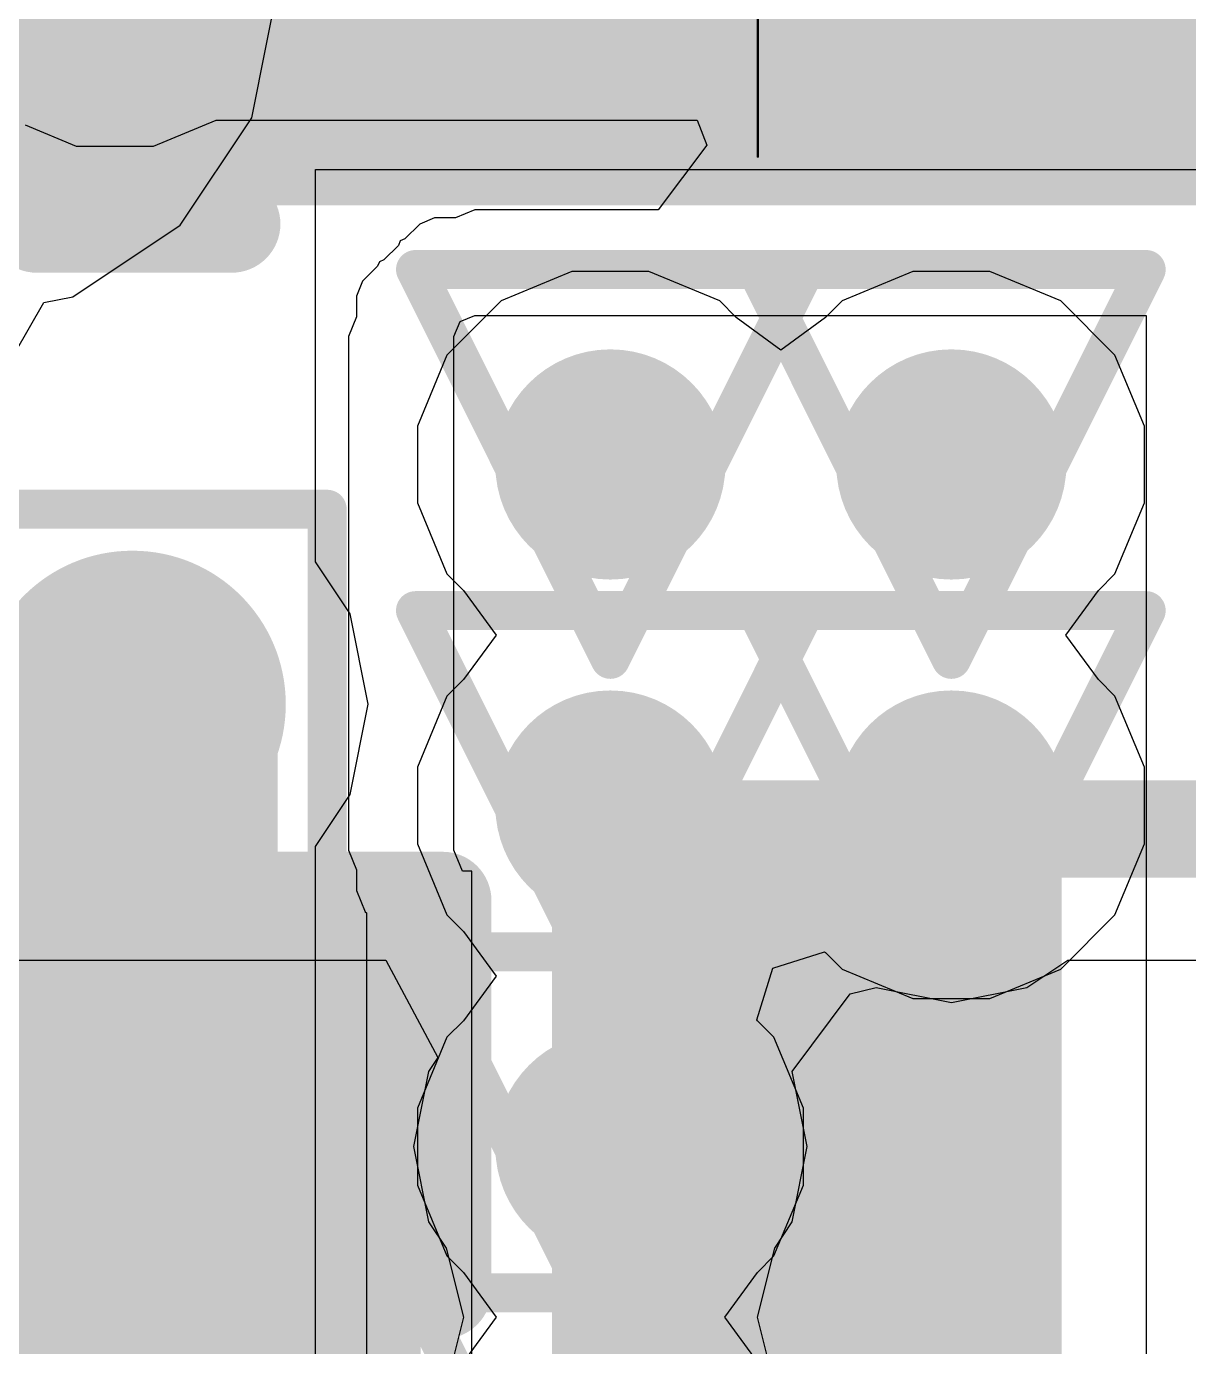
# Model space of a CAD drawing. Header units: inches. Extents: x -6 to 283, y -12 to 154.
# Drawn here: x 39.696 to 41.211, y 12.75 to 14.47 of the extents above; entities that cross this region are included whole.
import ezdxf

# ---------------------------------------------------------------- set-up
doc = ezdxf.new("R2010")
doc.units = ezdxf.units.IN
for name, color, linetype in [('Bottom Layer', 5, 'Continuous'), ('Bottom Overlay', 54, 'Continuous'), ('Bottom Paste', 16, 'Continuous'), ('Bottom Solder', 6, 'Continuous'), ('Drill Drawing', 1, 'Continuous'), ('GND-1', 16, 'Continuous'), ('GND-2', 90, 'Continuous'), ('GND-3', 216, 'Continuous'), ('GND-4', 54, 'Continuous'), ('PWR-1', 156, 'Continuous'), ('PWR-2', 130, 'Continuous'), ('Signal L1', 76, 'Continuous'), ('Signal L2', 6, 'Continuous'), ('Top Layer', 1, 'Continuous'), ('Via Holes', 16, 'Continuous')]:
    doc.layers.add(name, color=color, linetype=linetype)

# ---------------------------------------------------------------- blocks, each defined once
blk = doc.blocks.new('R___0402_B_14')
at = {"layer": 'Bottom Layer'}
for points in [[(-0.2413, 0.3175), (-0.2413, -0.3175), (-0.6985, -0.3175), (-0.6985, 0.3175)], [(0.6985, 0.3175), (0.6985, -0.3175), (0.2413, -0.3175), (0.2413, 0.3175)]]:
    blk.add_hatch(color=5, dxfattribs=at).paths.add_polyline_path(points)
at = {"layer": 'Bottom Paste'}
for points in [[(-0.2413, 0.3175), (-0.2413, -0.3175), (-0.6985, -0.3175), (-0.6985, 0.3175)], [(0.6985, 0.3175), (0.6985, -0.3175), (0.2413, -0.3175), (0.2413, 0.3175)]]:
    blk.add_hatch(color=16, dxfattribs=at).paths.add_polyline_path(points)
at = {"layer": 'Bottom Solder'}
for points in [[(-0.1863, 0.3725), (-0.1863, -0.3725), (-0.7535, -0.3725), (-0.7535, 0.3725)], [(0.7535, 0.3725), (0.7535, -0.3725), (0.1863, -0.3725), (0.1863, 0.3725)]]:
    blk.add_hatch(color=6, dxfattribs=at).paths.add_polyline_path(points)
at = {"layer": 'Bottom Overlay'}
for points in [[(-0.7874, 0.4064, 0.127, 0.127, 0), (-0.7874, -0.4064, 0.127, 0.127, 0)], [(-0.7874, 0.4064, 0.127, 0.127, 0), (0.7874, 0.4064, 0.127, 0.127, 0)], [(0.7874, 0.4064, 0.127, 0.127, 0), (0.7874, -0.4064, 0.127, 0.127, 0)], [(-0.8128, 0.4318, 0.00323, 0.00323, 0), (0.8128, 0.4318, 0.00323, 0.00323, 0)], [(-0.7874, -0.4064, 0.127, 0.127, 0), (0.7874, -0.4064, 0.127, 0.127, 0)]]:
    blk.add_lwpolyline(points, format="xyseb", dxfattribs=at)
for points in [[(-0.8191, 0.4064, 0.0635, 0.0635, 1), (-0.7556, 0.4064, 0.0635, 0.0635, 1)], [(-0.8191, 0.4064, 0.0635, 0.0635, 1), (-0.7556, 0.4064, 0.0635, 0.0635, 1)], [(0.7556, 0.4064, 0.0635, 0.0635, 1), (0.8191, 0.4064, 0.0635, 0.0635, 1)], [(0.7556, 0.4064, 0.0635, 0.0635, 1), (0.8191, 0.4064, 0.0635, 0.0635, 1)], [(-0.8136, 0.4318, 0.00161, 0.00161, 1), (-0.812, 0.4318, 0.00161, 0.00161, 1)], [(0.812, 0.4318, 0.00161, 0.00161, 1), (0.8136, 0.4318, 0.00161, 0.00161, 1)], [(-0.8191, -0.4064, 0.0635, 0.0635, 1), (-0.7556, -0.4064, 0.0635, 0.0635, 1)], [(-0.8191, -0.4064, 0.0635, 0.0635, 1), (-0.7556, -0.4064, 0.0635, 0.0635, 1)], [(0.7556, -0.4064, 0.0635, 0.0635, 1), (0.8191, -0.4064, 0.0635, 0.0635, 1)], [(0.7556, -0.4064, 0.0635, 0.0635, 1), (0.8191, -0.4064, 0.0635, 0.0635, 1)]]:
    blk.add_lwpolyline(points, format="xyseb", close=True, dxfattribs=at)
blk = doc.blocks.new('CSP1_56_1_96_20_B_54')
at = {"layer": 'Bottom Layer'}
h = blk.add_hatch(color=5, dxfattribs=at)
edge = h.paths.add_edge_path()
edge.add_arc((-0.6, -0.8), 0.127, 0, 360)
at = {"layer": 'Bottom Paste'}
h = blk.add_hatch(color=16, dxfattribs=at)
edge = h.paths.add_edge_path()
edge.add_arc((-0.6, -0.8), 0.127, 0, 360)
at = {"layer": 'Bottom Solder'}
h = blk.add_hatch(color=6, dxfattribs=at)
edge = h.paths.add_edge_path()
edge.add_arc((-0.6, -0.8), 0.182, 0, 360)
at = {"layer": 'Bottom Overlay'}
for points in [[(-0.9556, -0.6984, 0.127, 0.127, 0), (-0.8286, -0.8254, 0.127, 0.127, 0)], [(-0.9556, -0.6984, 0.127, 0.127, 0), (-0.9556, -0.9524, 0.127, 0.127, 0)], [(-0.8286, -0.8254, 0.127, 0.127, 0), (-0.9556, -0.9524, 0.127, 0.127, 0)], [(-0.7874, -1.0414, 0.127, 0.127, 0), (0.8382, -1.0414, 0.127, 0.127, 0)]]:
    blk.add_lwpolyline(points, format="xyseb", dxfattribs=at)
for points in [[(-0.9873, -0.6984, 0.0635, 0.0635, 1), (-0.9238, -0.6984, 0.0635, 0.0635, 1)], [(-0.9873, -0.6984, 0.0635, 0.0635, 1), (-0.9238, -0.6984, 0.0635, 0.0635, 1)], [(-0.8603, -0.8254, 0.0635, 0.0635, 1), (-0.7968, -0.8254, 0.0635, 0.0635, 1)], [(-0.8603, -0.8254, 0.0635, 0.0635, 1), (-0.7968, -0.8254, 0.0635, 0.0635, 1)], [(-0.9873, -0.9524, 0.0635, 0.0635, 1), (-0.9238, -0.9524, 0.0635, 0.0635, 1)], [(-0.9873, -0.9524, 0.0635, 0.0635, 1), (-0.9238, -0.9524, 0.0635, 0.0635, 1)], [(-0.8191, -1.0414, 0.0635, 0.0635, 1), (-0.7556, -1.0414, 0.0635, 0.0635, 1)]]:
    blk.add_lwpolyline(points, format="xyseb", close=True, dxfattribs=at)
blk = doc.blocks.new('R___0402_B_154')
at = {"layer": 'Bottom Layer'}
for points in [[(-0.2413, 0.3175), (-0.2413, -0.3175), (-0.6985, -0.3175), (-0.6985, 0.3175)], [(0.6985, 0.3175), (0.6985, -0.3175), (0.2413, -0.3175), (0.2413, 0.3175)]]:
    blk.add_hatch(color=5, dxfattribs=at).paths.add_polyline_path(points)
at = {"layer": 'Bottom Paste'}
for points in [[(-0.2413, 0.3175), (-0.2413, -0.3175), (-0.6985, -0.3175), (-0.6985, 0.3175)], [(0.6985, 0.3175), (0.6985, -0.3175), (0.2413, -0.3175), (0.2413, 0.3175)]]:
    blk.add_hatch(color=16, dxfattribs=at).paths.add_polyline_path(points)
at = {"layer": 'Bottom Solder'}
for points in [[(-0.1863, 0.3725), (-0.1863, -0.3725), (-0.7535, -0.3725), (-0.7535, 0.3725)], [(0.7535, 0.3725), (0.7535, -0.3725), (0.1863, -0.3725), (0.1863, 0.3725)]]:
    blk.add_hatch(color=6, dxfattribs=at).paths.add_polyline_path(points)
at = {"layer": 'Bottom Overlay'}
for points in [[(-0.7874, 0.4064, 0.127, 0.127, 0), (-0.7874, -0.4064, 0.127, 0.127, 0)], [(0.7874, 0.4064, 0.127, 0.127, 0), (-0.7874, 0.4064, 0.127, 0.127, 0)], [(0.7874, 0.4064, 0.127, 0.127, 0), (0.7874, -0.4064, 0.127, 0.127, 0)], [(0.8128, 0.4318, 0.00323, 0.00323, 0), (-0.8128, 0.4318, 0.00323, 0.00323, 0)], [(0.7874, -0.4064, 0.127, 0.127, 0), (-0.7874, -0.4064, 0.127, 0.127, 0)]]:
    blk.add_lwpolyline(points, format="xyseb", dxfattribs=at)
for points in [[(-0.8191, 0.4064, 0.0635, 0.0635, 1), (-0.7556, 0.4064, 0.0635, 0.0635, 1)], [(-0.8191, 0.4064, 0.0635, 0.0635, 1), (-0.7556, 0.4064, 0.0635, 0.0635, 1)], [(0.7556, 0.4064, 0.0635, 0.0635, 1), (0.8191, 0.4064, 0.0635, 0.0635, 1)], [(0.7556, 0.4064, 0.0635, 0.0635, 1), (0.8191, 0.4064, 0.0635, 0.0635, 1)], [(-0.8136, 0.4318, 0.00161, 0.00161, 1), (-0.812, 0.4318, 0.00161, 0.00161, 1)], [(0.812, 0.4318, 0.00161, 0.00161, 1), (0.8136, 0.4318, 0.00161, 0.00161, 1)], [(-0.8191, -0.4064, 0.0635, 0.0635, 1), (-0.7556, -0.4064, 0.0635, 0.0635, 1)], [(-0.8191, -0.4064, 0.0635, 0.0635, 1), (-0.7556, -0.4064, 0.0635, 0.0635, 1)], [(0.7556, -0.4064, 0.0635, 0.0635, 1), (0.8191, -0.4064, 0.0635, 0.0635, 1)], [(0.7556, -0.4064, 0.0635, 0.0635, 1), (0.8191, -0.4064, 0.0635, 0.0635, 1)]]:
    blk.add_lwpolyline(points, format="xyseb", close=True, dxfattribs=at)
blk = doc.blocks.new('C___0402_B_379')
at = {"layer": 'Bottom Layer'}
for points in [[(-0.2413, 0.3175), (-0.2413, -0.3175), (-0.6985, -0.3175), (-0.6985, 0.3175)], [(0.6985, 0.3175), (0.6985, -0.3175), (0.2413, -0.3175), (0.2413, 0.3175)]]:
    blk.add_hatch(color=5, dxfattribs=at).paths.add_polyline_path(points)
at = {"layer": 'Bottom Paste'}
for points in [[(-0.2413, 0.3175), (-0.2413, -0.3175), (-0.6985, -0.3175), (-0.6985, 0.3175)], [(0.6985, 0.3175), (0.6985, -0.3175), (0.2413, -0.3175), (0.2413, 0.3175)]]:
    blk.add_hatch(color=16, dxfattribs=at).paths.add_polyline_path(points)
at = {"layer": 'Bottom Solder'}
for points in [[(-0.1813, 0.3775), (-0.1813, -0.3775), (-0.7585, -0.3775), (-0.7585, 0.3775)], [(0.7585, 0.3775), (0.7585, -0.3775), (0.1813, -0.3775), (0.1813, 0.3775)]]:
    blk.add_hatch(color=6, dxfattribs=at).paths.add_polyline_path(points)
at = {"layer": 'Bottom Overlay'}
for points in [[(-0.7874, -0.4064, 0.127, 0.127, 0), (-0.7874, 0.4064, 0.127, 0.127, 0)], [(-0.2794, 0.4064, 0.127, 0.127, 0), (-0.7874, 0.4064, 0.127, 0.127, 0)], [(0.7874, 0.4064, 0.127, 0.127, 0), (0.2794, 0.4064, 0.127, 0.127, 0)], [(0.7874, -0.4064, 0.127, 0.127, 0), (0.7874, 0.4064, 0.127, 0.127, 0)], [(-0.2794, -0.4064, 0.127, 0.127, 0), (-0.7874, -0.4064, 0.127, 0.127, 0)], [(0.7874, -0.4064, 0.127, 0.127, 0), (0.2794, -0.4064, 0.127, 0.127, 0)]]:
    blk.add_lwpolyline(points, format="xyseb", dxfattribs=at)
for points in [[(-0.8191, 0.4064, 0.0635, 0.0635, 1), (-0.7556, 0.4064, 0.0635, 0.0635, 1)], [(-0.8191, 0.4064, 0.0635, 0.0635, 1), (-0.7556, 0.4064, 0.0635, 0.0635, 1)], [(-0.3111, 0.4064, 0.0635, 0.0635, 1), (-0.2477, 0.4064, 0.0635, 0.0635, 1)], [(0.2477, 0.4064, 0.0635, 0.0635, 1), (0.3111, 0.4064, 0.0635, 0.0635, 1)], [(0.7556, 0.4064, 0.0635, 0.0635, 1), (0.8191, 0.4064, 0.0635, 0.0635, 1)], [(0.7556, 0.4064, 0.0635, 0.0635, 1), (0.8191, 0.4064, 0.0635, 0.0635, 1)], [(-0.8191, -0.4064, 0.0635, 0.0635, 1), (-0.7556, -0.4064, 0.0635, 0.0635, 1)], [(-0.8191, -0.4064, 0.0635, 0.0635, 1), (-0.7556, -0.4064, 0.0635, 0.0635, 1)], [(-0.3111, -0.4064, 0.0635, 0.0635, 1), (-0.2477, -0.4064, 0.0635, 0.0635, 1)], [(0.2477, -0.4064, 0.0635, 0.0635, 1), (0.3111, -0.4064, 0.0635, 0.0635, 1)], [(0.7556, -0.4064, 0.0635, 0.0635, 1), (0.8191, -0.4064, 0.0635, 0.0635, 1)], [(0.7556, -0.4064, 0.0635, 0.0635, 1), (0.8191, -0.4064, 0.0635, 0.0635, 1)]]:
    blk.add_lwpolyline(points, format="xyseb", close=True, dxfattribs=at)

msp = doc.modelspace()

# ---------------------------------------------------------------- hatches: boundary and pattern name
at = {"layer": 'Bottom Layer'}
h = msp.add_hatch(color=5, dxfattribs=at)
edge = h.paths.add_edge_path()
edge.add_arc((40.4568, 13.8996), 0.15, 0, 360)
h = msp.add_hatch(color=5, dxfattribs=at)
edge = h.paths.add_edge_path()
edge.add_arc((40.9013, 13.8996), 0.15, 0, 360)
h = msp.add_hatch(color=5, dxfattribs=at)
edge = h.paths.add_edge_path()
edge.add_arc((39.8337, 13.5872), 0.2, 0, 360)
h = msp.add_hatch(color=5, dxfattribs=at)
edge = h.paths.add_edge_path()
edge.add_arc((40.4568, 13.4551), 0.15, 0, 360)
h = msp.add_hatch(color=5, dxfattribs=at)
edge = h.paths.add_edge_path()
edge.add_arc((40.9013, 13.4551), 0.15, 0, 360)
h = msp.add_hatch(color=5, dxfattribs=at)
edge = h.paths.add_edge_path()
edge.add_arc((40.4568, 13.0106), 0.15, 0, 360)
at = {"layer": 'GND-1'}
h = msp.add_hatch(color=16, dxfattribs=at)
edge = h.paths.add_edge_path()
edge.add_arc((40.4568, 13.8996), 0.15, 0, 360)
h = msp.add_hatch(color=16, dxfattribs=at)
edge = h.paths.add_edge_path()
edge.add_arc((40.9013, 13.8996), 0.15, 0, 360)
h = msp.add_hatch(color=16, dxfattribs=at)
edge = h.paths.add_edge_path()
edge.add_arc((39.8337, 13.5872), 0.2, 0, 360)
h = msp.add_hatch(color=16, dxfattribs=at)
edge = h.paths.add_edge_path()
edge.add_arc((40.4568, 13.4551), 0.15, 0, 360)
h = msp.add_hatch(color=16, dxfattribs=at)
edge = h.paths.add_edge_path()
edge.add_arc((40.9013, 13.4551), 0.15, 0, 360)
h = msp.add_hatch(color=16, dxfattribs=at)
edge = h.paths.add_edge_path()
edge.add_arc((40.4568, 13.0106), 0.15, 0, 360)
at = {"layer": 'GND-2'}
h = msp.add_hatch(color=90, dxfattribs=at)
edge = h.paths.add_edge_path()
edge.add_arc((40.4568, 13.8996), 0.15, 0, 360)
h = msp.add_hatch(color=90, dxfattribs=at)
edge = h.paths.add_edge_path()
edge.add_arc((40.9013, 13.8996), 0.15, 0, 360)
h = msp.add_hatch(color=90, dxfattribs=at)
edge = h.paths.add_edge_path()
edge.add_arc((39.8337, 13.5872), 0.2, 0, 360)
h = msp.add_hatch(color=90, dxfattribs=at)
edge = h.paths.add_edge_path()
edge.add_arc((40.4568, 13.4551), 0.15, 0, 360)
h = msp.add_hatch(color=90, dxfattribs=at)
edge = h.paths.add_edge_path()
edge.add_arc((40.9013, 13.4551), 0.15, 0, 360)
h = msp.add_hatch(color=90, dxfattribs=at)
edge = h.paths.add_edge_path()
edge.add_arc((40.4568, 13.0106), 0.15, 0, 360)
at = {"layer": 'GND-3'}
h = msp.add_hatch(color=216, dxfattribs=at)
edge = h.paths.add_edge_path()
edge.add_arc((40.4568, 13.8996), 0.15, 0, 360)
h = msp.add_hatch(color=216, dxfattribs=at)
edge = h.paths.add_edge_path()
edge.add_arc((40.9013, 13.8996), 0.15, 0, 360)
h = msp.add_hatch(color=216, dxfattribs=at)
edge = h.paths.add_edge_path()
edge.add_arc((39.8337, 13.5872), 0.2, 0, 360)
h = msp.add_hatch(color=216, dxfattribs=at)
edge = h.paths.add_edge_path()
edge.add_arc((40.4568, 13.4551), 0.15, 0, 360)
h = msp.add_hatch(color=216, dxfattribs=at)
edge = h.paths.add_edge_path()
edge.add_arc((40.9013, 13.4551), 0.15, 0, 360)
h = msp.add_hatch(color=216, dxfattribs=at)
edge = h.paths.add_edge_path()
edge.add_arc((40.4568, 13.0106), 0.15, 0, 360)
at = {"layer": 'GND-4'}
h = msp.add_hatch(color=54, dxfattribs=at)
edge = h.paths.add_edge_path()
edge.add_arc((40.4568, 13.8996), 0.15, 0, 360)
h = msp.add_hatch(color=54, dxfattribs=at)
edge = h.paths.add_edge_path()
edge.add_arc((40.9013, 13.8996), 0.15, 0, 360)
h = msp.add_hatch(color=54, dxfattribs=at)
edge = h.paths.add_edge_path()
edge.add_arc((39.8337, 13.5872), 0.2, 0, 360)
h = msp.add_hatch(color=54, dxfattribs=at)
edge = h.paths.add_edge_path()
edge.add_arc((40.4568, 13.4551), 0.15, 0, 360)
h = msp.add_hatch(color=54, dxfattribs=at)
edge = h.paths.add_edge_path()
edge.add_arc((40.9013, 13.4551), 0.15, 0, 360)
h = msp.add_hatch(color=54, dxfattribs=at)
edge = h.paths.add_edge_path()
edge.add_arc((40.4568, 13.0106), 0.15, 0, 360)
at = {"layer": 'PWR-1'}
h = msp.add_hatch(color=156, dxfattribs=at)
edge = h.paths.add_edge_path()
edge.add_arc((40.4568, 13.8996), 0.15, 0, 360)
h = msp.add_hatch(color=156, dxfattribs=at)
edge = h.paths.add_edge_path()
edge.add_arc((40.9013, 13.8996), 0.15, 0, 360)
h = msp.add_hatch(color=156, dxfattribs=at)
edge = h.paths.add_edge_path()
edge.add_arc((39.8337, 13.5872), 0.2, 0, 360)
h = msp.add_hatch(color=156, dxfattribs=at)
edge = h.paths.add_edge_path()
edge.add_arc((40.4568, 13.4551), 0.15, 0, 360)
h = msp.add_hatch(color=156, dxfattribs=at)
edge = h.paths.add_edge_path()
edge.add_arc((40.9013, 13.4551), 0.15, 0, 360)
h = msp.add_hatch(color=156, dxfattribs=at)
edge = h.paths.add_edge_path()
edge.add_arc((40.4568, 13.0106), 0.15, 0, 360)
at = {"layer": 'PWR-2'}
h = msp.add_hatch(color=130, dxfattribs=at)
edge = h.paths.add_edge_path()
edge.add_arc((40.4568, 13.8996), 0.15, 0, 360)
h = msp.add_hatch(color=130, dxfattribs=at)
edge = h.paths.add_edge_path()
edge.add_arc((40.9013, 13.8996), 0.15, 0, 360)
h = msp.add_hatch(color=130, dxfattribs=at)
edge = h.paths.add_edge_path()
edge.add_arc((39.8337, 13.5872), 0.2, 0, 360)
h = msp.add_hatch(color=130, dxfattribs=at)
edge = h.paths.add_edge_path()
edge.add_arc((40.4568, 13.4551), 0.15, 0, 360)
h = msp.add_hatch(color=130, dxfattribs=at)
edge = h.paths.add_edge_path()
edge.add_arc((40.9013, 13.4551), 0.15, 0, 360)
h = msp.add_hatch(color=130, dxfattribs=at)
edge = h.paths.add_edge_path()
edge.add_arc((40.4568, 13.0106), 0.15, 0, 360)
at = {"layer": 'Signal L1'}
h = msp.add_hatch(color=76, dxfattribs=at)
edge = h.paths.add_edge_path()
edge.add_arc((40.4568, 13.8996), 0.15, 0, 360)
h = msp.add_hatch(color=76, dxfattribs=at)
edge = h.paths.add_edge_path()
edge.add_arc((40.9013, 13.8996), 0.15, 0, 360)
h = msp.add_hatch(color=76, dxfattribs=at)
edge = h.paths.add_edge_path()
edge.add_arc((39.8337, 13.5872), 0.2, 0, 360)
h = msp.add_hatch(color=76, dxfattribs=at)
edge = h.paths.add_edge_path()
edge.add_arc((40.4568, 13.4551), 0.15, 0, 360)
h = msp.add_hatch(color=76, dxfattribs=at)
edge = h.paths.add_edge_path()
edge.add_arc((40.9013, 13.4551), 0.15, 0, 360)
h = msp.add_hatch(color=76, dxfattribs=at)
edge = h.paths.add_edge_path()
edge.add_arc((40.4568, 13.0106), 0.15, 0, 360)
at = {"layer": 'Signal L2'}
h = msp.add_hatch(color=6, dxfattribs=at)
edge = h.paths.add_edge_path()
edge.add_arc((40.4568, 13.8996), 0.15, 0, 360)
h = msp.add_hatch(color=6, dxfattribs=at)
edge = h.paths.add_edge_path()
edge.add_arc((40.9013, 13.8996), 0.15, 0, 360)
h = msp.add_hatch(color=6, dxfattribs=at)
edge = h.paths.add_edge_path()
edge.add_arc((39.8337, 13.5872), 0.2, 0, 360)
h = msp.add_hatch(color=6, dxfattribs=at)
edge = h.paths.add_edge_path()
edge.add_arc((40.4568, 13.4551), 0.15, 0, 360)
h = msp.add_hatch(color=6, dxfattribs=at)
edge = h.paths.add_edge_path()
edge.add_arc((40.9013, 13.4551), 0.15, 0, 360)
h = msp.add_hatch(color=6, dxfattribs=at)
edge = h.paths.add_edge_path()
edge.add_arc((40.4568, 13.0106), 0.15, 0, 360)
at = {"layer": 'Top Layer'}
h = msp.add_hatch(color=1, dxfattribs=at)
edge = h.paths.add_edge_path()
edge.add_arc((40.4568, 13.8996), 0.15, 0, 360)
h = msp.add_hatch(color=1, dxfattribs=at)
edge = h.paths.add_edge_path()
edge.add_arc((40.9013, 13.8996), 0.15, 0, 360)
h = msp.add_hatch(color=1, dxfattribs=at)
edge = h.paths.add_edge_path()
edge.add_arc((39.8337, 13.5872), 0.2, 0, 360)
h = msp.add_hatch(color=1, dxfattribs=at)
edge = h.paths.add_edge_path()
edge.add_arc((40.4568, 13.4551), 0.15, 0, 360)
h = msp.add_hatch(color=1, dxfattribs=at)
edge = h.paths.add_edge_path()
edge.add_arc((40.9013, 13.4551), 0.15, 0, 360)
h = msp.add_hatch(color=1, dxfattribs=at)
edge = h.paths.add_edge_path()
edge.add_arc((40.4568, 13.0106), 0.15, 0, 360)
at = {"layer": 'Via Holes'}
h = msp.add_hatch(color=7, dxfattribs=at)
edge = h.paths.add_edge_path()
edge.add_arc((40.4568, 13.8996), 0.075, 0, 360)
h = msp.add_hatch(color=7, dxfattribs=at)
edge = h.paths.add_edge_path()
edge.add_arc((40.9013, 13.8996), 0.075, 0, 360)
h = msp.add_hatch(color=7, dxfattribs=at)
edge = h.paths.add_edge_path()
edge.add_arc((39.8337, 13.5872), 0.1, 0, 360)
h = msp.add_hatch(color=7, dxfattribs=at)
edge = h.paths.add_edge_path()
edge.add_arc((40.4568, 13.4551), 0.075, 0, 360)
h = msp.add_hatch(color=7, dxfattribs=at)
edge = h.paths.add_edge_path()
edge.add_arc((40.9013, 13.4551), 0.075, 0, 360)
h = msp.add_hatch(color=7, dxfattribs=at)
edge = h.paths.add_edge_path()
edge.add_arc((40.4568, 13.0106), 0.075, 0, 360)

# ---------------------------------------------------------------- linework, layer by layer
at = {"layer": 'Bottom Layer'}
for p, q in [((39.694, 14.342), (39.7603, 14.3145)), ((39.8614, 14.3145), (39.9431, 14.3484)), ((39.9431, 14.3484), (40.5701, 14.3484)), ((40.5701, 14.3484), (40.5824, 14.3155)), ((39.7603, 14.3145), (39.8614, 14.3145)), ((40.5824, 14.3155), (40.519, 14.2313)), ((40.2802, 14.2313), (40.2549, 14.2209)), ((40.519, 14.2313), (40.2802, 14.2313)), ((40.2083, 14.2129), (40.1889, 14.1935)), ((40.2276, 14.2209), (40.2083, 14.2129)), ((40.2083, 14.2129), (40.2083, 14.2129)), ((40.2083, 14.2129), (40.2083, 14.2129)), ((40.2549, 14.2209), (40.2276, 14.2209)), ((40.1805, 14.1851), (40.1616, 14.1662)), ((40.183, 14.1911), (40.1805, 14.1851)), ((40.1889, 14.1935), (40.183, 14.1911)), ((40.1557, 14.1637), (40.1532, 14.1578)), ((40.1616, 14.1662), (40.1557, 14.1637)), ((40.1532, 14.1578), (40.1339, 14.1385)), ((40.1339, 14.1385), (40.1259, 14.1191)), ((40.1339, 14.1385), (40.1339, 14.1385)), ((40.1339, 14.1385), (40.1339, 14.1385)), ((40.1259, 14.1191), (40.1259, 14.0918)), ((40.1259, 14.0918), (40.1154, 14.0665)), ((40.2609, 14.0859), (40.2802, 14.0939)), ((40.2802, 14.0939), (41.1554, 14.0939)), ((41.1554, 14.0939), (41.1554, 11.803)), ((40.2529, 14.0665), (40.2609, 14.0859)), ((40.1154, 14.0665), (40.1154, 13.3968)), ((40.2529, 13.3968), (40.2529, 14.0665)), ((40.1154, 13.3968), (40.1259, 13.3715)), ((40.2642, 13.3695), (40.2529, 13.3968)), ((40.1259, 13.3715), (40.1259, 13.3442)), ((40.2764, 13.3695), (40.2642, 13.3695)), ((40.2764, 12.6583), (40.2764, 13.3695)), ((40.1259, 13.3442), (40.1372, 13.3168)), ((40.1372, 13.3168), (40.1389, 13.3151)), ((40.1389, 13.3151), (40.1389, 12.7126))]:
    msp.add_line(p, q, dxfattribs=at)
msp.add_lwpolyline([(39.8328, 13.0148, 0.381, 0.381, 0), (39.8328, 13.5863, 0.381, 0.381, 0)], format="xyseb", dxfattribs=at)
for points in [[(39.7375, 13.5863, 0.1905, 0.1905, 1), (39.928, 13.5863, 0.1905, 0.1905, 1)], [(39.7375, 13.0148, 0.1905, 0.1905, 1), (39.928, 13.0148, 0.1905, 0.1905, 1)]]:
    msp.add_lwpolyline(points, format="xyseb", close=True, dxfattribs=at)
at = {"layer": 'Drill Drawing'}
for points in [[(40.2028, 14.1536, 0.0508, 0.0508, 0), (40.7108, 14.1536, 0.0508, 0.0508, 0)], [(40.2028, 14.1536, 0.0508, 0.0508, 0), (40.4568, 13.6456, 0.0508, 0.0508, 0)], [(40.4568, 13.6456, 0.0508, 0.0508, 0), (40.7108, 14.1536, 0.0508, 0.0508, 0)], [(40.6473, 14.1536, 0.0508, 0.0508, 0), (41.1553, 14.1536, 0.0508, 0.0508, 0)], [(40.6473, 14.1536, 0.0508, 0.0508, 0), (40.9013, 13.6456, 0.0508, 0.0508, 0)], [(40.9013, 13.6456, 0.0508, 0.0508, 0), (41.1553, 14.1536, 0.0508, 0.0508, 0)], [(39.5797, 13.8412, 0.0508, 0.0508, 0), (40.0877, 13.8412, 0.0508, 0.0508, 0)], [(40.0877, 13.3332, 0.0508, 0.0508, 0), (40.0877, 13.8412, 0.0508, 0.0508, 0)], [(40.2028, 13.7091, 0.0508, 0.0508, 0), (40.7108, 13.7091, 0.0508, 0.0508, 0)], [(40.2028, 13.7091, 0.0508, 0.0508, 0), (40.4568, 13.2011, 0.0508, 0.0508, 0)], [(40.4568, 13.2011, 0.0508, 0.0508, 0), (40.7108, 13.7091, 0.0508, 0.0508, 0)], [(40.6473, 13.7091, 0.0508, 0.0508, 0), (41.1553, 13.7091, 0.0508, 0.0508, 0)], [(40.6473, 13.7091, 0.0508, 0.0508, 0), (40.9013, 13.2011, 0.0508, 0.0508, 0)], [(40.9013, 13.2011, 0.0508, 0.0508, 0), (41.1553, 13.7091, 0.0508, 0.0508, 0)], [(39.5797, 13.3332, 0.0508, 0.0508, 0), (40.0877, 13.3332, 0.0508, 0.0508, 0)], [(40.2028, 13.2646, 0.0508, 0.0508, 0), (40.7108, 13.2646, 0.0508, 0.0508, 0)], [(40.2028, 13.2646, 0.0508, 0.0508, 0), (40.4568, 12.7566, 0.0508, 0.0508, 0)], [(40.4568, 12.7566, 0.0508, 0.0508, 0), (40.7108, 13.2646, 0.0508, 0.0508, 0)], [(40.2028, 12.8201, 0.0508, 0.0508, 0), (40.7108, 12.8201, 0.0508, 0.0508, 0)], [(40.2028, 12.8201, 0.0508, 0.0508, 0), (40.4568, 12.3121, 0.0508, 0.0508, 0)], [(40.4568, 12.3121, 0.0508, 0.0508, 0), (40.7108, 12.8201, 0.0508, 0.0508, 0)]]:
    msp.add_lwpolyline(points, format="xyseb", dxfattribs=at)
for points in [[(40.1901, 14.1536, 0.0254, 0.0254, 1), (40.2155, 14.1536, 0.0254, 0.0254, 1)], [(40.1901, 14.1536, 0.0254, 0.0254, 1), (40.2155, 14.1536, 0.0254, 0.0254, 1)], [(40.6346, 14.1536, 0.0254, 0.0254, 1), (40.66, 14.1536, 0.0254, 0.0254, 1)], [(40.6346, 14.1536, 0.0254, 0.0254, 1), (40.66, 14.1536, 0.0254, 0.0254, 1)], [(40.6981, 14.1536, 0.0254, 0.0254, 1), (40.7235, 14.1536, 0.0254, 0.0254, 1)], [(40.6981, 14.1536, 0.0254, 0.0254, 1), (40.7235, 14.1536, 0.0254, 0.0254, 1)], [(41.1426, 14.1536, 0.0254, 0.0254, 1), (41.168, 14.1536, 0.0254, 0.0254, 1)], [(41.1426, 14.1536, 0.0254, 0.0254, 1), (41.168, 14.1536, 0.0254, 0.0254, 1)], [(40.075, 13.8412, 0.0254, 0.0254, 1), (40.1004, 13.8412, 0.0254, 0.0254, 1)], [(40.075, 13.8412, 0.0254, 0.0254, 1), (40.1004, 13.8412, 0.0254, 0.0254, 1)], [(40.1901, 13.7091, 0.0254, 0.0254, 1), (40.2155, 13.7091, 0.0254, 0.0254, 1)], [(40.1901, 13.7091, 0.0254, 0.0254, 1), (40.2155, 13.7091, 0.0254, 0.0254, 1)], [(40.6346, 13.7091, 0.0254, 0.0254, 1), (40.66, 13.7091, 0.0254, 0.0254, 1)], [(40.6346, 13.7091, 0.0254, 0.0254, 1), (40.66, 13.7091, 0.0254, 0.0254, 1)], [(40.6981, 13.7091, 0.0254, 0.0254, 1), (40.7235, 13.7091, 0.0254, 0.0254, 1)], [(40.6981, 13.7091, 0.0254, 0.0254, 1), (40.7235, 13.7091, 0.0254, 0.0254, 1)], [(41.1426, 13.7091, 0.0254, 0.0254, 1), (41.168, 13.7091, 0.0254, 0.0254, 1)], [(41.1426, 13.7091, 0.0254, 0.0254, 1), (41.168, 13.7091, 0.0254, 0.0254, 1)], [(40.4441, 13.6456, 0.0254, 0.0254, 1), (40.4695, 13.6456, 0.0254, 0.0254, 1)], [(40.4441, 13.6456, 0.0254, 0.0254, 1), (40.4695, 13.6456, 0.0254, 0.0254, 1)], [(40.8886, 13.6456, 0.0254, 0.0254, 1), (40.914, 13.6456, 0.0254, 0.0254, 1)], [(40.8886, 13.6456, 0.0254, 0.0254, 1), (40.914, 13.6456, 0.0254, 0.0254, 1)], [(40.075, 13.3332, 0.0254, 0.0254, 1), (40.1004, 13.3332, 0.0254, 0.0254, 1)], [(40.075, 13.3332, 0.0254, 0.0254, 1), (40.1004, 13.3332, 0.0254, 0.0254, 1)], [(40.1901, 13.2646, 0.0254, 0.0254, 1), (40.2155, 13.2646, 0.0254, 0.0254, 1)], [(40.1901, 13.2646, 0.0254, 0.0254, 1), (40.2155, 13.2646, 0.0254, 0.0254, 1)], [(40.6981, 13.2646, 0.0254, 0.0254, 1), (40.7235, 13.2646, 0.0254, 0.0254, 1)], [(40.6981, 13.2646, 0.0254, 0.0254, 1), (40.7235, 13.2646, 0.0254, 0.0254, 1)], [(40.4441, 13.2011, 0.0254, 0.0254, 1), (40.4695, 13.2011, 0.0254, 0.0254, 1)], [(40.4441, 13.2011, 0.0254, 0.0254, 1), (40.4695, 13.2011, 0.0254, 0.0254, 1)], [(40.8886, 13.2011, 0.0254, 0.0254, 1), (40.914, 13.2011, 0.0254, 0.0254, 1)], [(40.8886, 13.2011, 0.0254, 0.0254, 1), (40.914, 13.2011, 0.0254, 0.0254, 1)], [(40.1901, 12.8201, 0.0254, 0.0254, 1), (40.2155, 12.8201, 0.0254, 0.0254, 1)], [(40.1901, 12.8201, 0.0254, 0.0254, 1), (40.2155, 12.8201, 0.0254, 0.0254, 1)], [(40.6981, 12.8201, 0.0254, 0.0254, 1), (40.7235, 12.8201, 0.0254, 0.0254, 1)], [(40.6981, 12.8201, 0.0254, 0.0254, 1), (40.7235, 12.8201, 0.0254, 0.0254, 1)], [(40.4441, 12.7566, 0.0254, 0.0254, 1), (40.4695, 12.7566, 0.0254, 0.0254, 1)], [(40.4441, 12.7566, 0.0254, 0.0254, 1), (40.4695, 12.7566, 0.0254, 0.0254, 1)]]:
    msp.add_lwpolyline(points, format="xyseb", close=True, dxfattribs=at)
at = {"layer": 'GND-1'}
for p, q in [((40.4068, 14.1512), (40.3143, 14.1129)), ((40.5069, 14.1512), (40.4068, 14.1512)), ((40.5994, 14.1129), (40.5069, 14.1512)), ((40.8513, 14.1512), (40.7588, 14.1129)), ((40.9514, 14.1512), (40.8513, 14.1512)), ((41.0439, 14.1129), (40.9514, 14.1512)), ((40.3143, 14.1129), (40.2436, 14.0421)), ((40.621, 14.0912), (40.5994, 14.1129)), ((40.7588, 14.1129), (40.7372, 14.0912)), ((41.1146, 14.0421), (41.0439, 14.1129)), ((40.6791, 14.0487), (40.621, 14.0912)), ((40.7372, 14.0912), (40.6791, 14.0487)), ((40.2436, 14.0421), (40.2052, 13.9496)), ((41.1529, 13.9496), (41.1146, 14.0421)), ((40.2052, 13.9496), (40.2052, 13.8495)), ((41.1529, 13.8495), (41.1529, 13.9496)), ((40.2052, 13.8495), (40.2436, 13.7571)), ((41.1146, 13.7571), (41.1529, 13.8495)), ((40.2436, 13.7571), (40.2652, 13.7354)), ((41.093, 13.7354), (41.1146, 13.7571)), ((40.2652, 13.7354), (40.3078, 13.6773)), ((41.0504, 13.6773), (41.093, 13.7354)), ((40.3078, 13.6773), (40.2652, 13.6192)), ((41.093, 13.6192), (41.0504, 13.6773)), ((40.2652, 13.6192), (40.2436, 13.5976)), ((41.1146, 13.5976), (41.093, 13.6192)), ((40.2436, 13.5976), (40.2052, 13.5051)), ((41.1529, 13.5051), (41.1146, 13.5976)), ((40.2052, 13.5051), (40.2052, 13.405)), ((41.1529, 13.405), (41.1529, 13.5051)), ((40.2052, 13.405), (40.2436, 13.3126)), ((41.1146, 13.3126), (41.1529, 13.405)), ((40.2436, 13.3126), (40.2652, 13.2909)), ((41.0439, 13.2418), (41.1146, 13.3126)), ((40.2652, 13.2909), (40.3078, 13.2328)), ((40.6688, 13.2431), (40.736, 13.2643)), ((40.736, 13.2643), (40.7372, 13.2634)), ((40.7372, 13.2634), (40.7588, 13.2418)), ((40.3078, 13.2328), (40.2652, 13.1747)), ((40.6476, 13.1759), (40.6688, 13.2431)), ((40.7588, 13.2418), (40.8513, 13.2035)), ((40.9514, 13.2035), (41.0439, 13.2418)), ((40.8513, 13.2035), (40.9514, 13.2035)), ((40.2652, 13.1747), (40.2436, 13.1531)), ((40.6485, 13.1747), (40.6476, 13.1759)), ((40.6701, 13.1531), (40.6485, 13.1747)), ((40.2436, 13.1531), (40.2052, 13.0606)), ((40.7084, 13.0606), (40.6701, 13.1531)), ((40.2052, 13.0606), (40.2052, 12.9605)), ((40.7084, 12.9605), (40.7084, 13.0606)), ((40.2052, 12.9605), (40.2436, 12.8681)), ((40.6701, 12.8681), (40.7084, 12.9605)), ((40.2436, 12.8681), (40.2652, 12.8464)), ((40.6485, 12.8464), (40.6701, 12.8681)), ((40.2652, 12.8464), (40.3078, 12.7883)), ((40.6059, 12.7883), (40.6485, 12.8464)), ((40.3078, 12.7883), (40.2652, 12.7302)), ((40.6485, 12.7302), (40.6059, 12.7883))]:
    msp.add_line(p, q, dxfattribs=at)
at = {"layer": 'GND-2'}
for p, q in [((40.4068, 14.1512), (40.3143, 14.1129)), ((40.5069, 14.1512), (40.4068, 14.1512)), ((40.5994, 14.1129), (40.5069, 14.1512)), ((40.8513, 14.1512), (40.7588, 14.1129)), ((40.9514, 14.1512), (40.8513, 14.1512)), ((41.0439, 14.1129), (40.9514, 14.1512)), ((40.3143, 14.1129), (40.2436, 14.0421)), ((40.621, 14.0912), (40.5994, 14.1129)), ((40.7588, 14.1129), (40.7372, 14.0912)), ((41.1146, 14.0421), (41.0439, 14.1129)), ((40.6791, 14.0487), (40.621, 14.0912)), ((40.7372, 14.0912), (40.6791, 14.0487)), ((40.2436, 14.0421), (40.2052, 13.9496)), ((41.1529, 13.9496), (41.1146, 14.0421)), ((40.2052, 13.9496), (40.2052, 13.8495)), ((41.1529, 13.8495), (41.1529, 13.9496)), ((40.2052, 13.8495), (40.2436, 13.7571)), ((41.1146, 13.7571), (41.1529, 13.8495)), ((40.2436, 13.7571), (40.2652, 13.7354)), ((41.093, 13.7354), (41.1146, 13.7571)), ((40.2652, 13.7354), (40.3078, 13.6773)), ((41.0504, 13.6773), (41.093, 13.7354)), ((40.3078, 13.6773), (40.2652, 13.6192)), ((41.093, 13.6192), (41.0504, 13.6773)), ((40.2652, 13.6192), (40.2436, 13.5976)), ((41.1146, 13.5976), (41.093, 13.6192)), ((40.2436, 13.5976), (40.2052, 13.5051)), ((41.1529, 13.5051), (41.1146, 13.5976)), ((40.2052, 13.5051), (40.2052, 13.405)), ((41.1529, 13.405), (41.1529, 13.5051)), ((40.2052, 13.405), (40.2436, 13.3126)), ((41.1146, 13.3126), (41.1529, 13.405)), ((40.2436, 13.3126), (40.2652, 13.2909)), ((41.0439, 13.2418), (41.1146, 13.3126)), ((40.2652, 13.2909), (40.3078, 13.2328)), ((40.6688, 13.2431), (40.736, 13.2643)), ((40.736, 13.2643), (40.7372, 13.2634)), ((40.7372, 13.2634), (40.7588, 13.2418)), ((40.3078, 13.2328), (40.2652, 13.1747)), ((40.6476, 13.1759), (40.6688, 13.2431)), ((40.7588, 13.2418), (40.8513, 13.2035)), ((40.9514, 13.2035), (41.0439, 13.2418)), ((40.8513, 13.2035), (40.9514, 13.2035)), ((40.2652, 13.1747), (40.2436, 13.1531)), ((40.6485, 13.1747), (40.6476, 13.1759)), ((40.6701, 13.1531), (40.6485, 13.1747)), ((40.2436, 13.1531), (40.2052, 13.0606)), ((40.7084, 13.0606), (40.6701, 13.1531)), ((40.2052, 13.0606), (40.2052, 12.9605)), ((40.7084, 12.9605), (40.7084, 13.0606)), ((40.2052, 12.9605), (40.2436, 12.8681)), ((40.6701, 12.8681), (40.7084, 12.9605)), ((40.2436, 12.8681), (40.2652, 12.8464)), ((40.6485, 12.8464), (40.6701, 12.8681)), ((40.2652, 12.8464), (40.3078, 12.7883)), ((40.6059, 12.7883), (40.6485, 12.8464)), ((40.3078, 12.7883), (40.2652, 12.7302)), ((40.6485, 12.7302), (40.6059, 12.7883))]:
    msp.add_line(p, q, dxfattribs=at)
at = {"layer": 'GND-3'}
for p, q in [((40.4068, 14.1512), (40.3143, 14.1129)), ((40.5069, 14.1512), (40.4068, 14.1512)), ((40.5994, 14.1129), (40.5069, 14.1512)), ((40.8513, 14.1512), (40.7588, 14.1129)), ((40.9514, 14.1512), (40.8513, 14.1512)), ((41.0439, 14.1129), (40.9514, 14.1512)), ((40.3143, 14.1129), (40.2436, 14.0421)), ((40.621, 14.0912), (40.5994, 14.1129)), ((40.7588, 14.1129), (40.7372, 14.0912)), ((41.1146, 14.0421), (41.0439, 14.1129)), ((40.6791, 14.0487), (40.621, 14.0912)), ((40.7372, 14.0912), (40.6791, 14.0487)), ((40.2436, 14.0421), (40.2052, 13.9496)), ((41.1529, 13.9496), (41.1146, 14.0421)), ((40.2052, 13.9496), (40.2052, 13.8495)), ((41.1529, 13.8495), (41.1529, 13.9496)), ((40.2052, 13.8495), (40.2436, 13.7571)), ((41.1146, 13.7571), (41.1529, 13.8495)), ((40.2436, 13.7571), (40.2652, 13.7354)), ((41.093, 13.7354), (41.1146, 13.7571)), ((40.2652, 13.7354), (40.3078, 13.6773)), ((41.0504, 13.6773), (41.093, 13.7354)), ((40.3078, 13.6773), (40.2652, 13.6192)), ((41.093, 13.6192), (41.0504, 13.6773)), ((40.2652, 13.6192), (40.2436, 13.5976)), ((41.1146, 13.5976), (41.093, 13.6192)), ((40.2436, 13.5976), (40.2052, 13.5051)), ((41.1529, 13.5051), (41.1146, 13.5976)), ((40.2052, 13.5051), (40.2052, 13.405)), ((41.1529, 13.405), (41.1529, 13.5051)), ((40.2052, 13.405), (40.2436, 13.3126)), ((41.1146, 13.3126), (41.1529, 13.405)), ((40.2436, 13.3126), (40.2652, 13.2909)), ((41.0439, 13.2418), (41.1146, 13.3126)), ((40.2652, 13.2909), (40.3078, 13.2328)), ((40.6688, 13.2431), (40.736, 13.2643)), ((40.736, 13.2643), (40.7372, 13.2634)), ((40.7372, 13.2634), (40.7588, 13.2418)), ((40.3078, 13.2328), (40.2652, 13.1747)), ((40.6476, 13.1759), (40.6688, 13.2431)), ((40.7588, 13.2418), (40.8513, 13.2035)), ((40.9514, 13.2035), (41.0439, 13.2418)), ((40.8513, 13.2035), (40.9514, 13.2035)), ((40.2652, 13.1747), (40.2436, 13.1531)), ((40.6485, 13.1747), (40.6476, 13.1759)), ((40.6701, 13.1531), (40.6485, 13.1747)), ((40.2436, 13.1531), (40.2052, 13.0606)), ((40.7084, 13.0606), (40.6701, 13.1531)), ((40.2052, 13.0606), (40.2052, 12.9605)), ((40.7084, 12.9605), (40.7084, 13.0606)), ((40.2052, 12.9605), (40.2436, 12.8681)), ((40.6701, 12.8681), (40.7084, 12.9605)), ((40.2436, 12.8681), (40.2652, 12.8464)), ((40.6485, 12.8464), (40.6701, 12.8681)), ((40.2652, 12.8464), (40.3078, 12.7883)), ((40.6059, 12.7883), (40.6485, 12.8464)), ((40.3078, 12.7883), (40.2652, 12.7302)), ((40.6485, 12.7302), (40.6059, 12.7883))]:
    msp.add_line(p, q, dxfattribs=at)
at = {"layer": 'GND-4'}
for p, q in [((40.4068, 14.1512), (40.3143, 14.1129)), ((40.5069, 14.1512), (40.4068, 14.1512)), ((40.5994, 14.1129), (40.5069, 14.1512)), ((40.8513, 14.1512), (40.7588, 14.1129)), ((40.9514, 14.1512), (40.8513, 14.1512)), ((41.0439, 14.1129), (40.9514, 14.1512)), ((40.3143, 14.1129), (40.2436, 14.0421)), ((40.621, 14.0912), (40.5994, 14.1129)), ((40.7588, 14.1129), (40.7372, 14.0912)), ((41.1146, 14.0421), (41.0439, 14.1129)), ((40.6791, 14.0487), (40.621, 14.0912)), ((40.7372, 14.0912), (40.6791, 14.0487)), ((40.2436, 14.0421), (40.2052, 13.9496)), ((41.1529, 13.9496), (41.1146, 14.0421)), ((40.2052, 13.9496), (40.2052, 13.8495)), ((41.1529, 13.8495), (41.1529, 13.9496)), ((40.2052, 13.8495), (40.2436, 13.7571)), ((41.1146, 13.7571), (41.1529, 13.8495)), ((40.2436, 13.7571), (40.2652, 13.7354)), ((41.093, 13.7354), (41.1146, 13.7571)), ((40.2652, 13.7354), (40.3078, 13.6773)), ((41.0504, 13.6773), (41.093, 13.7354)), ((40.3078, 13.6773), (40.2652, 13.6192)), ((41.093, 13.6192), (41.0504, 13.6773)), ((40.2652, 13.6192), (40.2436, 13.5976)), ((41.1146, 13.5976), (41.093, 13.6192)), ((40.2436, 13.5976), (40.2052, 13.5051)), ((41.1529, 13.5051), (41.1146, 13.5976)), ((40.2052, 13.5051), (40.2052, 13.405)), ((41.1529, 13.405), (41.1529, 13.5051)), ((40.2052, 13.405), (40.2436, 13.3126)), ((41.1146, 13.3126), (41.1529, 13.405)), ((40.2436, 13.3126), (40.2652, 13.2909)), ((41.0439, 13.2418), (41.1146, 13.3126)), ((40.2652, 13.2909), (40.3078, 13.2328)), ((40.6688, 13.2431), (40.736, 13.2643)), ((40.736, 13.2643), (40.7372, 13.2634)), ((40.7372, 13.2634), (40.7588, 13.2418)), ((40.3078, 13.2328), (40.2652, 13.1747)), ((40.6476, 13.1759), (40.6688, 13.2431)), ((40.7588, 13.2418), (40.8513, 13.2035)), ((40.9514, 13.2035), (41.0439, 13.2418)), ((40.8513, 13.2035), (40.9514, 13.2035)), ((40.2652, 13.1747), (40.2436, 13.1531)), ((40.6485, 13.1747), (40.6476, 13.1759)), ((40.6701, 13.1531), (40.6485, 13.1747)), ((40.2436, 13.1531), (40.2052, 13.0606)), ((40.7084, 13.0606), (40.6701, 13.1531)), ((40.2052, 13.0606), (40.2052, 12.9605)), ((40.7084, 12.9605), (40.7084, 13.0606)), ((40.2052, 12.9605), (40.2436, 12.8681)), ((40.6701, 12.8681), (40.7084, 12.9605)), ((40.2436, 12.8681), (40.2652, 12.8464)), ((40.6485, 12.8464), (40.6701, 12.8681)), ((40.2652, 12.8464), (40.3078, 12.7883)), ((40.6059, 12.7883), (40.6485, 12.8464)), ((40.3078, 12.7883), (40.2652, 12.7302)), ((40.6485, 12.7302), (40.6059, 12.7883))]:
    msp.add_line(p, q, dxfattribs=at)
at = {"layer": 'PWR-1'}
for p, q in [((38.355, 13.2538), (40.1641, 13.2538)), ((40.1641, 13.2538), (40.2319, 13.1268)), ((40.9995, 13.2181), (41.0531, 13.2538)), ((41.0531, 13.2538), (42.0851, 13.2538)), ((40.7692, 13.2096), (40.8032, 13.2181)), ((40.8032, 13.2181), (40.9013, 13.1985)), ((40.9013, 13.1985), (40.9995, 13.2181)), ((40.6939, 13.1087), (40.7692, 13.2096)), ((40.2319, 13.1268), (40.2198, 13.1087)), ((40.2198, 13.1087), (40.2003, 13.0106)), ((40.7134, 13.0106), (40.6939, 13.1087)), ((40.2003, 13.0106), (40.2198, 12.9124)), ((40.6939, 12.9124), (40.7134, 13.0106)), ((40.2198, 12.9124), (40.2426, 12.8783)), ((40.6711, 12.8783), (40.6939, 12.9124)), ((40.2426, 12.8783), (40.2652, 12.7883)), ((40.6485, 12.7883), (40.6711, 12.8783)), ((40.2652, 12.7883), (40.2426, 12.6984)), ((40.6711, 12.6984), (40.6485, 12.7883))]:
    msp.add_line(p, q, dxfattribs=at)
msp.add_lwpolyline([(38.3419, 14.4279, 0.381, 0.381, 0), (41.4618, 14.4279, 0.381, 0.381, 0)], format="xyseb", dxfattribs=at)
at = {"layer": 'PWR-2'}
for p, q in [((40.0724, 13.7729), (40.0724, 14.2841)), ((40.0724, 14.2841), (41.3024, 14.2841)), ((40.1178, 13.7049), (40.0724, 13.7729)), ((40.1412, 13.5872), (40.1178, 13.7049)), ((40.1178, 13.4695), (40.1412, 13.5872)), ((40.0724, 13.4016), (40.1178, 13.4695)), ((40.0724, 12.3434), (40.0724, 13.4016))]:
    msp.add_line(p, q, dxfattribs=at)
at = {"layer": 'Top Layer'}
for p, q in [((40.0085, 14.4474), (40.0223, 14.5166)), ((39.9895, 14.3515), (40.0085, 14.4474)), ((39.896, 14.2116), (39.9895, 14.3515)), ((39.756, 14.1181), (39.896, 14.2116)), ((40.4068, 14.1512), (40.3143, 14.1129)), ((40.5069, 14.1512), (40.4068, 14.1512)), ((40.5994, 14.1129), (40.5069, 14.1512)), ((40.8513, 14.1512), (40.7588, 14.1129)), ((40.9514, 14.1512), (40.8513, 14.1512)), ((41.0439, 14.1129), (40.9514, 14.1512)), ((39.6624, 14.0131), (39.7183, 14.1106)), ((39.7183, 14.1106), (39.756, 14.1181)), ((40.3143, 14.1129), (40.2436, 14.0421)), ((40.621, 14.0912), (40.5994, 14.1129)), ((40.7588, 14.1129), (40.7372, 14.0912)), ((41.1146, 14.0421), (41.0439, 14.1129)), ((40.6791, 14.0487), (40.621, 14.0912)), ((40.7372, 14.0912), (40.6791, 14.0487)), ((40.2436, 14.0421), (40.2052, 13.9496)), ((41.1529, 13.9496), (41.1146, 14.0421)), ((40.2052, 13.9496), (40.2052, 13.8495)), ((41.1529, 13.8495), (41.1529, 13.9496)), ((40.2052, 13.8495), (40.2436, 13.7571)), ((41.1146, 13.7571), (41.1529, 13.8495)), ((40.2436, 13.7571), (40.2652, 13.7354)), ((41.093, 13.7354), (41.1146, 13.7571)), ((40.2652, 13.7354), (40.3078, 13.6773)), ((41.0504, 13.6773), (41.093, 13.7354)), ((40.3078, 13.6773), (40.2652, 13.6192)), ((41.093, 13.6192), (41.0504, 13.6773)), ((40.2652, 13.6192), (40.2436, 13.5976)), ((41.1146, 13.5976), (41.093, 13.6192)), ((40.2436, 13.5976), (40.2052, 13.5051)), ((41.1529, 13.5051), (41.1146, 13.5976)), ((40.2052, 13.5051), (40.2052, 13.405)), ((41.1529, 13.405), (41.1529, 13.5051)), ((40.2052, 13.405), (40.2436, 13.3126)), ((41.1146, 13.3126), (41.1529, 13.405)), ((40.2436, 13.3126), (40.2652, 13.2909)), ((41.0439, 13.2418), (41.1146, 13.3126)), ((40.2652, 13.2909), (40.3078, 13.2328)), ((40.6688, 13.2431), (40.736, 13.2643)), ((40.736, 13.2643), (40.7372, 13.2634)), ((40.7372, 13.2634), (40.7588, 13.2418)), ((40.3078, 13.2328), (40.2652, 13.1747)), ((40.6476, 13.1759), (40.6688, 13.2431)), ((40.7588, 13.2418), (40.8513, 13.2035)), ((40.9514, 13.2035), (41.0439, 13.2418)), ((40.8513, 13.2035), (40.9514, 13.2035)), ((40.2652, 13.1747), (40.2436, 13.1531)), ((40.6485, 13.1747), (40.6476, 13.1759)), ((40.6701, 13.1531), (40.6485, 13.1747)), ((40.2436, 13.1531), (40.2052, 13.0606)), ((40.7084, 13.0606), (40.6701, 13.1531)), ((40.2052, 13.0606), (40.2052, 12.9605)), ((40.7084, 12.9605), (40.7084, 13.0606)), ((40.2052, 12.9605), (40.2436, 12.8681)), ((40.6701, 12.8681), (40.7084, 12.9605)), ((40.2436, 12.8681), (40.2652, 12.8464)), ((40.6485, 12.8464), (40.6701, 12.8681)), ((40.2652, 12.8464), (40.3078, 12.7883)), ((40.6059, 12.7883), (40.6485, 12.8464)), ((40.3078, 12.7883), (40.2652, 12.7302)), ((40.6485, 12.7302), (40.6059, 12.7883))]:
    msp.add_line(p, q, dxfattribs=at)
msp.add_lwpolyline([(39.8361, 14.5253, 0.1016, 0.1016, -0.389741), (39.6203, 14.2731, 0.1016, 0.1016, 0)], format="xyseb", dxfattribs=at)

# ---------------------------------------------------------------- block references
for name, p, rotation in [('CSP1_56_1_96_20_B_54', (39.0108, 15.1685), 90), ('R___0402_B_14', (41.0808, 15.1137), 90), ('R___0402_B_154', (41.2316, 13.0182), 180), ('C___0402_B_379', (39.8319, 12.544), 270)]:
    msp.add_blockref(name, p, dxfattribs=dict(rotation=rotation))

doc.saveas('drawing.dxf')
